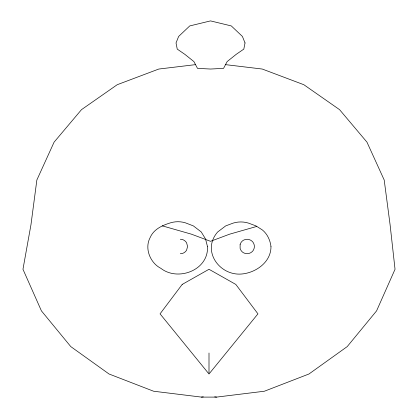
<?xml version="1.0" encoding="UTF-8"?>
<svg xmlns="http://www.w3.org/2000/svg" width="418" height="418" viewBox="0 0 418 418"><rect width="100%" height="100%" fill="white"/><g stroke="black" fill="none" stroke-linecap="round" stroke-linejoin="round"><path stroke-width="0.63" d="M256.683 226.451L229.618 234.179L210.531 241.317L191.439 234.179L162.231 225.84M180.33 253.731L182.206 253.486A7.127 6.991 -42 0 0 186.611 250.11L187.577 246.484L186.611 242.858A7.127 6.991 42 0 0 182.206 239.483L180.33 239.237M195.671 64.623L158.798 69.038L117.207 84.718L81.489 109.657L54.084 142.162L36.857 180.012L30.979 224.644L22.964 269.281L41.419 310.872L70.773 346.59L109.035 373.995L153.589 391.222L201.403 397.1L203.3 396.865M201.403 397.1L216.597 397.1L264.411 391.222L308.965 373.995L347.227 346.59L376.581 310.872L395.036 269.281L390.078 224.644L384.199 180.012L366.973 142.162L339.568 109.657L303.849 84.718L262.258 69.038L225.386 64.623M214.7 396.865L216.597 397.1M209 353.011L209 372.992M207.459 246.484C208.958 269.981 178.089 281.821 160.914 268.366C150.166 262.938 144.288 248.438 150.151 237.555C153.714 229.2 162.309 225.365 170.429 222.851A25.634 25.2 -45 0 1 185.456 222.851L193.362 225.898L201.22 231.927L205.531 238.95L207.459 246.484M240.11 244.608L240.11 248.36A7.514 7.372 -42 0 0 243.485 252.759C246.27 254.348 249.959 253.862 252.237 251.61A6.683 6.108 -69.2 0 0 254.358 246.484A6.683 6.108 69.2 0 0 252.237 241.358C249.959 239.106 246.27 238.621 243.485 240.209A7.514 7.372 42 0 0 240.11 244.608M270.974 246.484C271.198 262.154 255.638 272.97 241.301 274.041C219.377 275.702 201.356 250.779 217.606 232.037L225.694 225.898L233.171 223.102A26.109 25.665 45 0 1 248.475 223.102L255.968 225.898L262.311 229.91C267.332 233.913 270.185 240.183 270.974 246.484M245.032 42.939L243.809 49.115L236.264 54.298L227.152 61.577L223.562 68.364L210.531 69.038L197.495 68.364L193.905 61.577L184.793 54.298L177.248 49.115L176.025 42.939L178.643 36.444L189.746 25.932L210.531 20.9L231.311 25.932L242.414 36.444L245.032 42.939M182.196 284.423L160.052 313.85L209 373.995L257.948 313.85L235.804 284.423L209 269.281L182.196 284.423"/></g></svg>
